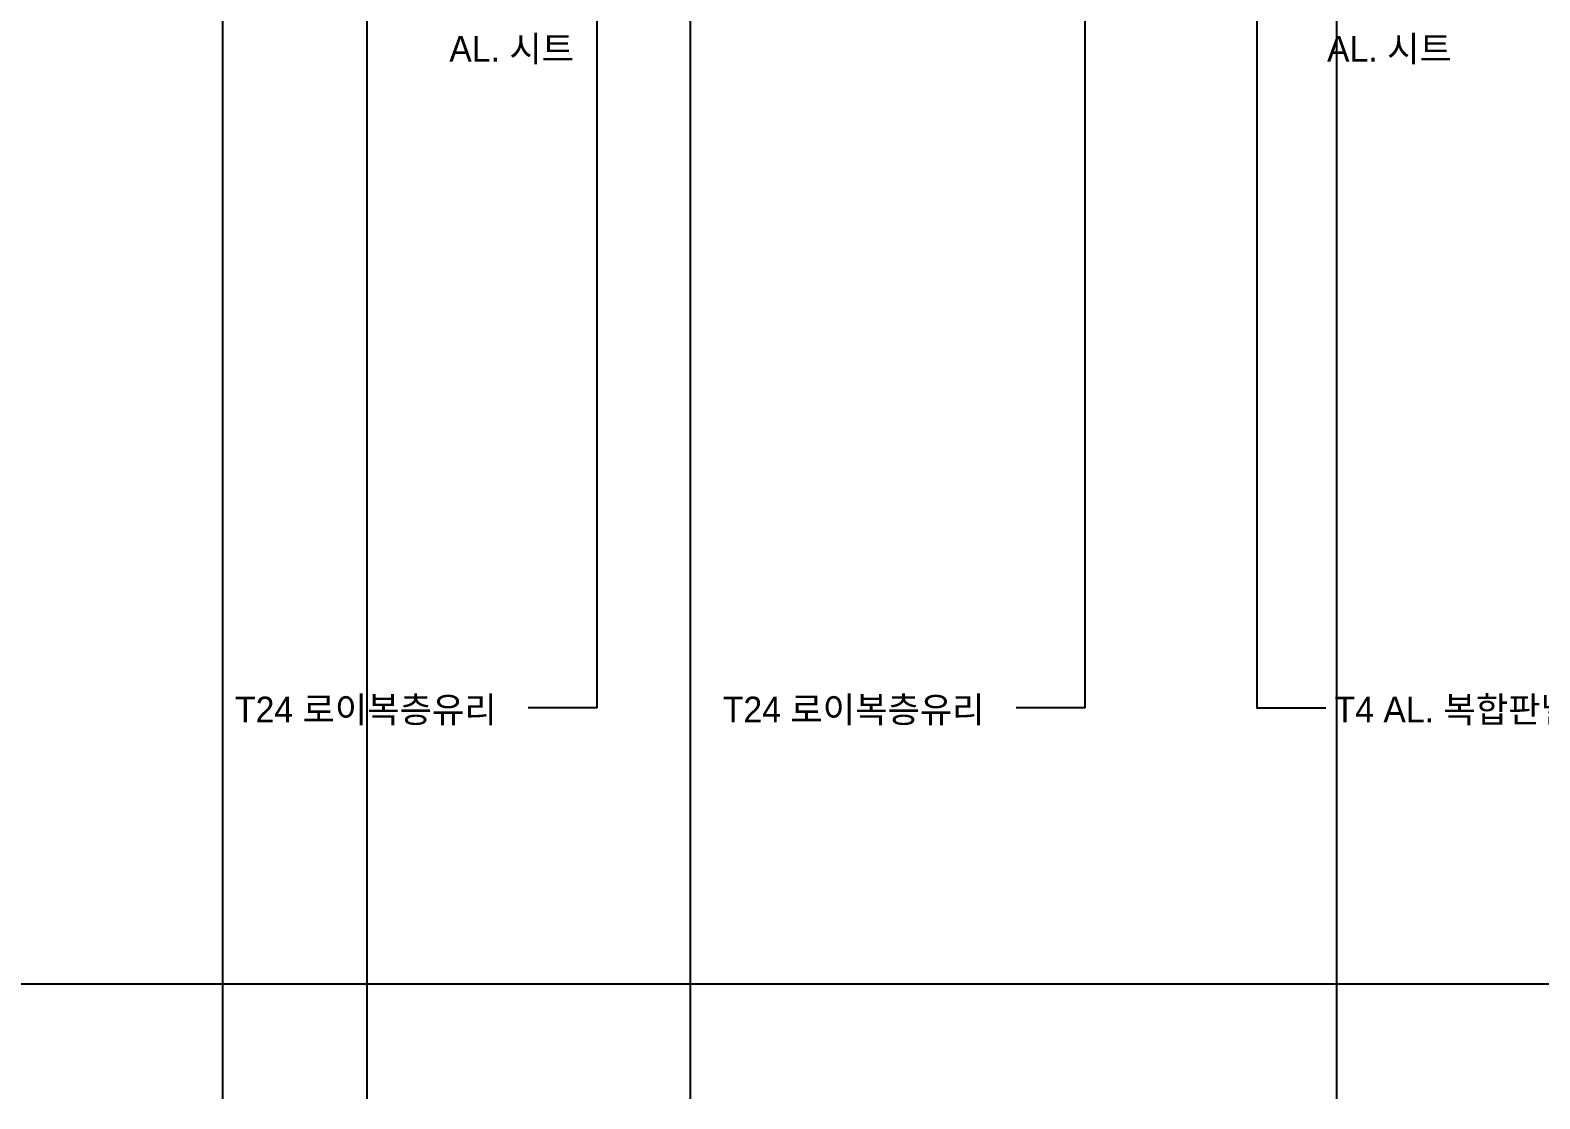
# Model space of a CAD drawing. Extents: x -430745 to 210250, y 0 to 148500.
# Drawn here: x 99594 to 121545, y 20583 to 36119 of the extents above; entities that cross this region are included whole.
import ezdxf

# ---------------------------------------------------------------- set-up
doc = ezdxf.new("R2010")
doc.units = 0
doc.header["$LTSCALE"] = 250
doc.header["$MEASUREMENT"] = 0
doc.layers.add('A-CEN', color=1, linetype='CONTINUOUS')
doc.layers.add('A-DIM', color=7, linetype='CONTINUOUS')
doc.layers.add('NOPLOT', color=193, linetype='CONTINUOUS', plot=False)
doc.layers.add('NOPLOT-TEXT', color=41, linetype='CONTINUOUS', plot=False)
doc.styles.add('Gtx', font='')
doc.styles.get('Gtx').set_extended_font_data('Dotum')

# ---------------------------------------------------------------- blocks, each defined once
blk = doc.blocks.new('A-CEN-EAST1')
at = {"layer": 'A-CEN'}
for p, q in [((14822720.5, -289571.4, 0), (14822720.5, -182238.1, 0)), ((14824820.5, -289571.4, 0), (14824820.5, -182238.1, 0)), ((14829520.5, -289571.4, 0), (14829520.5, -182238.1, 0)), ((14838920.5, -289571.4, 0), (14838920.5, -182238.1, 0))]:
    blk.add_line(p, q, dxfattribs=at)

msp = doc.modelspace()

# ---------------------------------------------------------------- linework, layer by layer
at = {"layer": 'NOPLOT'}
msp.add_lwpolyline([(25750, 126250), (164750, 126250), (164750, 22250), (25750, 22250)], close=True, dxfattribs=at)
at = {"layer": 'NOPLOT-TEXT', "linetype": 'Continuous', "elevation": 0}
for points in [[(107835.1, 39129.2), (107835.1, 26265.3), (106835.1, 26265.3)], [(114928.8, 39129.2), (114928.8, 26265.3), (113928.8, 26265.3)], [(117431.9, 39129.2), (117431.9, 26265.3), (118431.9, 26265.3)]]:
    msp.add_lwpolyline(points, dxfattribs=at)

# ---------------------------------------------------------------- block references
at = {"layer": 'A-DIM'}
msp.add_blockref('A-CEN-EAST1', (-14720325.2, 310154.8), dxfattribs=at)

# ---------------------------------------------------------------- texts
at = {"layer": 'NOPLOT-TEXT', "linetype": 'Continuous', "style": 'Gtx'}
for s, rotation, p in [('AL. 시트', 0, (105687.9, 35661.5)), ('AL. 시트', 0, (118451.4, 35661.5)), ('T24 로이복층유리', 0, (102572, 26055.3)), ('T24 로이복층유리', 0, (109665.6, 26055.3)), ('T4 AL. 복합판넬', 360, (118561.9, 26055.3))]:
    msp.add_text(s, height=375, rotation=rotation, dxfattribs=at).set_placement(p)

doc.saveas('drawing.dxf')
